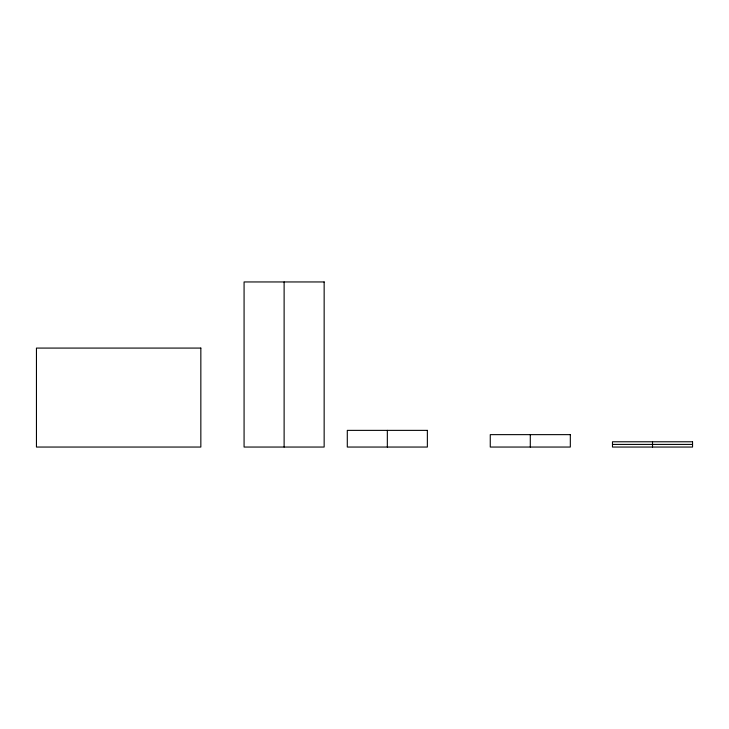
<?xml version="1.0" encoding="UTF-8"?>
<svg xmlns="http://www.w3.org/2000/svg" width="729" height="729" viewBox="0 0 729 729"><rect width="100%" height="100%" fill="white"/><g stroke="black" fill="none" stroke-linecap="round" stroke-linejoin="round"><path stroke-width="1.09" d="M612.478 444.417L692.55 444.417M652.519 441.774L652.519 447.05M530.293 434.639L530.293 447.05M387.336 430.374L387.336 447.05M284.119 281.95L284.119 447.05M324.15 281.95L244.078 281.95L244.078 447.05L324.15 447.05L324.15 281.95M200.84 348.079L36.45 348.079L36.45 447.05L200.84 447.05L200.84 348.079M427.367 430.374L347.296 430.374L347.296 447.05L427.367 447.05L427.367 430.374M570.324 434.639L490.262 434.639L490.262 447.05L570.324 447.05L570.324 434.639M692.55 441.774L612.478 441.774L612.478 447.05L692.55 447.05L692.55 441.774"/></g></svg>
